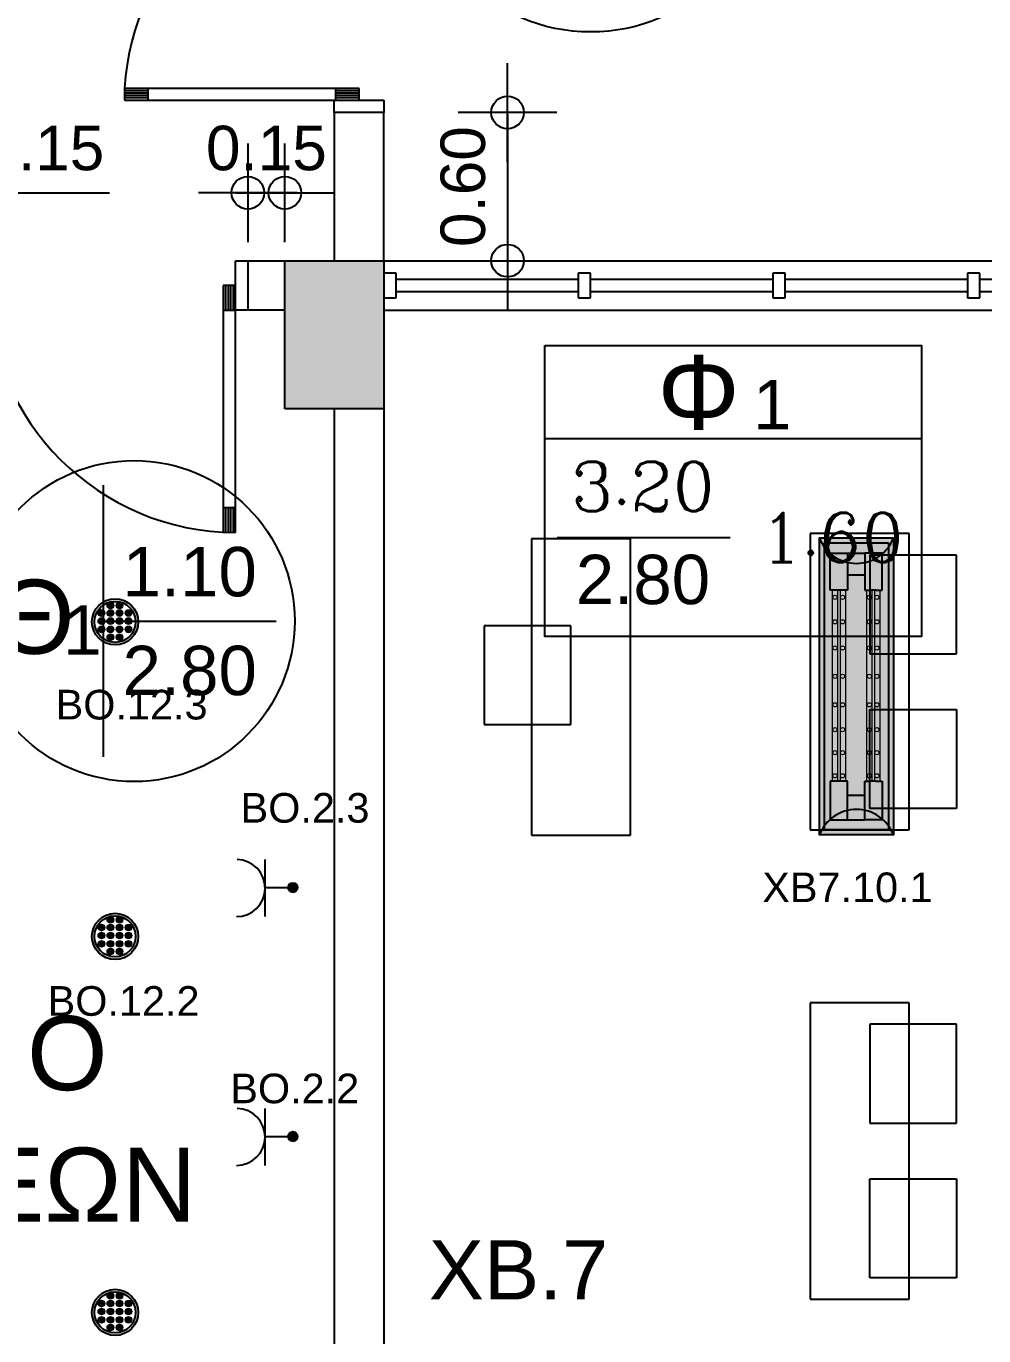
# Model space of a CAD drawing. Header units: metres. Extents: x 0 to 132, y -109 to 310.
# Drawn here: x 39.57 to 43.45, y 177.32 to 182.62 of the extents above; entities that cross this region are included whole.
import ezdxf
from ezdxf.enums import TextEntityAlignment as Align

# ---------------------------------------------------------------- set-up
doc = ezdxf.new("R2010")
doc.units = ezdxf.units.M
doc.header["$LTSCALE"] = 0.036
doc.layers.get('0').update_dxf_attribs({"color": 252})
doc.layers.get('Defpoints').update_dxf_attribs({"color": 252})
for name, color, linetype in [('arxitektonika', 254, 'Continuous'), ('DIMBLK', 252, 'Continuous'), ('electext', 20, 'Continuous'), ('Epipla', 252, 'Continuous'), ('HLEK-SYMBOL', 3, 'Continuous'), ('HLEK_FL001_SYMBOLS', 230, 'Continuous'), ('mihanologika text', 20, 'Continuous'), ('Parathira', 252, 'Continuous')]:
    doc.layers.add(name, color=color, linetype=linetype)
doc.styles.add('COMU-N', font='arial.ttf')
doc.styles.get("Standard").update_dxf_attribs({"font": 'arial.ttf'})
doc.dimstyles.new('CADWDOT', dxfattribs={"dimscale": 0.1, "dimtxt": 1.8, "dimasz": 0.08, "dimexe": 2, "dimexo": 0, "dimgap": 0.09, "dimtad": 0, "dimrnd": 0.001, "dimzin": 0, "dimdsep": 46, "dimtxsty": 'Standard', "dimblk1": 'ARTDIM', "dimblk2": 'ARTDIM', "dimsah": 1, "dimcen": 0.09, "dimdle": 0.05, "dimse1": 1, "dimse2": 1, "dimadec": 0, "dimazin": 0, "dimtfac": 1, "dimtmove": 0, "dimatfit": 3, "dimldrblk": 'ARTDIM', "dimfxl": 2, "dimtvp": 0.9999, "dimtolj": 1, "dimtzin": 0, "dimarcsym": 0})

# ---------------------------------------------------------------- blocks, each defined once
blk = doc.blocks.new('A$C3B123C8E')
at = {"layer": 'Parathira'}
for p, q in [((0, 0), (0, -0.05)), ((0.2, -0.05), (0.2, 0)), ((-0.85, -0.05), (0.1, -0.05)), ((-0.755, -0.0975), (-0.755, -0.05)), ((0, -0.05), (0.2, -0.05)), ((0.005, -0.0975), (0.005, -0.05)), ((0.1, -0.05), (0.1, -0.0975)), ((-0.755, -0.0595), (-0.85, -0.0595)), ((-0.755, -0.069), (-0.8498, -0.069)), ((-0.755, -0.0785), (-0.8496, -0.0785)), ((-0.755, -0.088), (-0.8492, -0.088)), ((0.1, -0.0975), (-0.8488, -0.0975)), ((0.1, -0.0595), (0.005, -0.0595)), ((0.1, -0.069), (0.005, -0.069)), ((0.1, -0.0785), (0.005, -0.0785)), ((0.1, -0.088), (0.005, -0.088)), ((0.1, -1.9025), (-0.8488, -1.9025)), ((-0.755, -1.9025), (-0.755, -1.95)), ((0.005, -1.9025), (0.005, -1.95)), ((0.1, -1.95), (0.1, -1.9025)), ((-0.755, -1.9405), (-0.85, -1.9405)), ((-0.85, -1.95), (0.1, -1.95)), ((-0.755, -1.931), (-0.8498, -1.931)), ((-0.755, -1.9215), (-0.8496, -1.9215)), ((-0.755, -1.912), (-0.8492, -1.912)), ((0, -1.95), (0.2, -1.95)), ((0, -2), (0, -1.95)), ((0.1, -1.912), (0.005, -1.912)), ((0.1, -1.9215), (0.005, -1.9215)), ((0.1, -1.931), (0.005, -1.931)), ((0.1, -1.9405), (0.005, -1.9405)), ((0.2, -1.95), (0.2, -2))]:
    blk.add_line(p, q, dxfattribs=at)
for centre, start, end in [((0.1, -0.05), 180, 270), ((0.1, -1.95), 90, 180)]:
    blk.add_arc(centre, 0.95, start, end, dxfattribs=at)
blk = doc.blocks.new('A$C27677717')
at = {"layer": 'Parathira'}
for p, q in [((-1.05, 0), (-1.1, 0)), ((-1.05, -0.2), (-1.05, 0)), ((-0.05, 0), (0, 0)), ((-0.05, -0.2), (-0.05, 0)), ((-0.1, -0.1), (-0.1, -1.0987)), ((-0.05, -0.1), (-0.1, -0.1)), ((-0.09, -0.1), (-0.09, -0.2)), ((-0.08, -0.1), (-0.08, -0.2)), ((-0.07, -0.1), (-0.07, -0.2)), ((-0.06, -0.1), (-0.06, -0.2)), ((-0.05, -1.1), (-0.05, -0.1)), ((-1.1, -0.2), (-1.05, -0.2)), ((-0.1, -0.2), (-0.05, -0.2)), ((0, -0.2), (-0.05, -0.2)), ((-0.1, -1), (-0.05, -1)), ((-0.09, -1), (-0.09, -1.0992)), ((-0.08, -1), (-0.08, -1.0995)), ((-0.07, -1), (-0.07, -1.0998)), ((-0.06, -1), (-0.06, -1.0999))]:
    blk.add_line(p, q, dxfattribs=at)
blk.add_arc((-0.05, -0.1), 1, 180, 270, dxfattribs=at)
blk = doc.blocks.new('A$C66E17A82')
at = {"layer": 'Parathira'}
for p, q in [((0, 0.05), (0, -0.05)), ((0.05, 0.05), (0, 0.05)), ((0.05, -0.05), (0.05, 0.05)), ((0.05, 0.025), (0.7875, 0.025)), ((0.7875, 0.05), (0.7875, -0.05)), ((0.8375, 0.05), (0.7875, 0.05)), ((0.8375, -0.05), (0.8375, 0.05)), ((0.8375, 0.025), (1.575, 0.025)), ((1.575, 0.05), (1.575, -0.05)), ((1.625, 0.05), (1.575, 0.05)), ((1.625, -0.05), (1.625, 0.05)), ((1.625, 0.025), (2.3625, 0.025)), ((2.3625, 0.05), (2.3625, -0.05)), ((2.4125, 0.05), (2.3625, 0.05)), ((2.4125, -0.05), (2.4125, 0.05)), ((2.4125, 0.025), (3.15, 0.025)), ((3.15, 0.05), (3.15, -0.05)), ((3.2, 0.05), (3.15, 0.05)), ((3.2, -0.05), (3.2, 0.05)), ((0, -0.05), (0.05, -0.05)), ((0.05, -0.025), (0.7875, -0.025)), ((0.7875, -0.05), (0.8375, -0.05)), ((0.8375, -0.025), (1.575, -0.025)), ((1.575, -0.05), (1.625, -0.05)), ((1.625, -0.025), (2.3625, -0.025)), ((2.3625, -0.05), (2.4125, -0.05)), ((2.4125, -0.025), (3.15, -0.025)), ((3.15, -0.05), (3.2, -0.05))]:
    blk.add_line(p, q, dxfattribs=at)
blk = doc.blocks.new('ARTDIM')
at = {"layer": 'DIMBLK'}
for p, q in [((0, -24.9975), (0, 24.9975)), ((-24.9975, 0), (24.9975, 0))]:
    blk.add_line(p, q, dxfattribs=at)
blk.add_circle((0, 0), 8.25, dxfattribs=at)
blk = doc.blocks.new('*D768')
at = {"layer": 'arxitektonika', "color": 0, "lineweight": -2}
for p, q in [((39.2262, 181.9474), (39.3602, 181.9474)), ((39.3682, 181.9474), (39.9085, 181.9474))]:
    blk.add_line(p, q, dxfattribs=at)
at = {"layer": 'Defpoints', "color": 0, "transparency": 16777216}
for p in [(39.3682, 181.9474), (39.2182, 181.6725), (39.3682, 181.6725)]:
    blk.add_point(p, dxfattribs=at)
at = {"layer": 'arxitektonika', "color": 0, "lineweight": -2, "xscale": 0.008, "yscale": 0.008, "zscale": 0.008, "rotation": 180}
blk.add_blockref('ARTDIM', (39.2182, 181.9474), dxfattribs=at)
at = {"layer": 'arxitektonika', "color": 0, "lineweight": -2, "xscale": 0.008, "yscale": 0.008, "zscale": 0.008}
blk.add_blockref('ARTDIM', (39.3682, 181.9474), dxfattribs=at)
at = {"layer": 'arxitektonika', "color": 0, "insert": (39.6423, 182.1274), "char_height": 0.18, "attachment_point": 5}
blk.add_mtext('\\A1;0.15', dxfattribs=at)
blk = doc.blocks.new('*D769')
at = {"layer": 'arxitektonika', "color": 0, "lineweight": -2}
blk.add_line((40.4762, 181.9474), (40.6102, 181.9474), dxfattribs=at)
at = {"layer": 'Defpoints', "color": 0, "transparency": 16777216}
for p in [(40.6182, 181.9474), (40.4682, 181.6597), (40.6182, 181.6597)]:
    blk.add_point(p, dxfattribs=at)
at = {"layer": 'arxitektonika', "color": 0, "lineweight": -2, "xscale": 0.008, "yscale": 0.008, "zscale": 0.008, "rotation": 180}
blk.add_blockref('ARTDIM', (40.4682, 181.9474), dxfattribs=at)
at = {"layer": 'arxitektonika', "color": 0, "lineweight": -2, "xscale": 0.008, "yscale": 0.008, "zscale": 0.008}
blk.add_blockref('ARTDIM', (40.6182, 181.9474), dxfattribs=at)
at = {"layer": 'arxitektonika', "color": 0, "insert": (40.5432, 182.1274), "char_height": 0.18, "attachment_point": 5}
blk.add_mtext('\\A1;0.15', dxfattribs=at)
blk = doc.blocks.new('*D776')
at = {"layer": 'arxitektonika', "color": 0, "lineweight": -2}
blk.add_line((41.5194, 182.2645), (41.5194, 181.6805), dxfattribs=at)
at = {"layer": 'Defpoints', "color": 0, "transparency": 16777216}
for p in [(41.0182, 182.2725), (41.0182, 181.6725), (41.5194, 181.6725)]:
    blk.add_point(p, dxfattribs=at)
at = {"layer": 'arxitektonika', "color": 0, "lineweight": -2, "xscale": 0.008, "yscale": 0.008, "zscale": 0.008}
for p, rotation in [((41.5194, 182.2725), 90), ((41.5194, 181.6725), 270)]:
    blk.add_blockref('ARTDIM', p, dxfattribs=dict(at, rotation=rotation))
at = {"layer": 'arxitektonika', "color": 0, "insert": (41.3394, 181.9725), "char_height": 0.18, "attachment_point": 5, "rotation": 90}
blk.add_mtext('\\A1;0.60', dxfattribs=at)
blk = doc.blocks.new('A$C5883325D')
at = {"layer": 'Epipla'}
for p, q in [((1.9027, -1.3048), (1.9027, -2.5048)), ((2.3027, -1.3048), (1.9027, -1.3048)), ((2.3027, -2.5048), (2.3027, -1.3048)), ((2.9027, -1.3048), (2.9027, -2.5048)), ((3.3027, -1.3048), (2.9027, -1.3048)), ((3.3027, -2.5048), (3.3027, -1.3048)), ((3.9027, -1.3048), (3.9027, -2.5048)), ((4.3027, -1.3048), (3.9027, -1.3048)), ((4.3027, -2.5048), (4.3027, -1.3048)), ((4.9027, -1.3048), (4.9027, -2.5048)), ((5.3027, -1.3048), (4.9027, -1.3048)), ((5.3027, -2.5048), (5.3027, -1.3048)), ((6.3027, -1.3048), (5.9027, -1.3048)), ((5.9027, -1.3048), (5.9027, -2.5048)), ((6.3027, -2.5048), (6.3027, -1.3048)), ((1.1745, -1.3258), (0.7745, -1.3258)), ((0.7745, -1.3258), (0.7745, -2.5258)), ((1.1745, -2.5258), (1.1745, -1.3258)), ((2.144, -1.3918), (2.144, -1.7918)), ((2.494, -1.3918), (2.144, -1.3918)), ((2.494, -1.7918), (2.494, -1.3918)), ((3.144, -1.3918), (3.144, -1.7918)), ((3.494, -1.3918), (3.144, -1.3918)), ((3.494, -1.7918), (3.494, -1.3918)), ((4.144, -1.3918), (4.144, -1.7918)), ((4.494, -1.3918), (4.144, -1.3918)), ((4.494, -1.7918), (4.494, -1.3918)), ((5.144, -1.3918), (5.144, -1.7918)), ((5.494, -1.3918), (5.144, -1.3918)), ((5.494, -1.7918), (5.494, -1.3918)), ((6.494, -1.3918), (6.144, -1.3918)), ((6.144, -1.3918), (6.144, -1.7918)), ((6.494, -1.7918), (6.494, -1.3918)), ((0.9333, -1.6784), (0.5833, -1.6784)), ((0.5833, -1.6784), (0.5833, -2.0784)), ((0.9333, -2.0784), (0.9333, -1.6784)), ((2.144, -1.7918), (2.494, -1.7918)), ((3.144, -1.7918), (3.494, -1.7918)), ((4.144, -1.7918), (4.494, -1.7918)), ((5.144, -1.7918), (5.494, -1.7918)), ((6.144, -1.7918), (6.494, -1.7918)), ((2.144, -2.0179), (2.494, -2.0179)), ((2.144, -2.4179), (2.144, -2.0179)), ((2.494, -2.0179), (2.494, -2.4179)), ((3.144, -2.0179), (3.494, -2.0179)), ((3.144, -2.4179), (3.144, -2.0179)), ((3.494, -2.0179), (3.494, -2.4179)), ((4.144, -2.0179), (4.494, -2.0179)), ((4.144, -2.4179), (4.144, -2.0179)), ((4.494, -2.0179), (4.494, -2.4179)), ((5.144, -2.0179), (5.494, -2.0179)), ((5.144, -2.4179), (5.144, -2.0179)), ((5.494, -2.0179), (5.494, -2.4179)), ((6.144, -2.4179), (6.144, -2.0179)), ((6.144, -2.0179), (6.494, -2.0179)), ((6.494, -2.0179), (6.494, -2.4179)), ((0.5833, -2.0784), (0.9333, -2.0784)), ((2.494, -2.4179), (2.144, -2.4179)), ((3.494, -2.4179), (3.144, -2.4179)), ((4.494, -2.4179), (4.144, -2.4179)), ((5.494, -2.4179), (5.144, -2.4179)), ((6.494, -2.4179), (6.144, -2.4179)), ((0.7745, -2.5258), (1.1745, -2.5258)), ((1.9027, -2.5048), (2.3027, -2.5048)), ((2.9027, -2.5048), (3.3027, -2.5048)), ((3.9027, -2.5048), (4.3027, -2.5048)), ((4.9027, -2.5048), (5.3027, -2.5048)), ((5.9027, -2.5048), (6.3027, -2.5048)), ((2.3027, -3.2048), (1.9027, -3.2048)), ((1.9027, -3.2048), (1.9027, -4.4048)), ((2.3027, -4.4048), (2.3027, -3.2048)), ((3.3027, -3.2048), (2.9027, -3.2048)), ((2.9027, -3.2048), (2.9027, -4.4048)), ((3.3027, -4.4048), (3.3027, -3.2048)), ((4.3027, -3.2048), (3.9027, -3.2048)), ((3.9027, -3.2048), (3.9027, -4.4048)), ((4.3027, -4.4048), (4.3027, -3.2048)), ((5.3027, -3.2048), (4.9027, -3.2048)), ((4.9027, -3.2048), (4.9027, -4.4048)), ((5.3027, -4.4048), (5.3027, -3.2048)), ((5.9027, -3.2048), (5.9027, -4.4048)), ((6.3027, -3.2048), (5.9027, -3.2048)), ((6.3027, -4.4048), (6.3027, -3.2048)), ((2.494, -3.2918), (2.144, -3.2918)), ((2.144, -3.2918), (2.144, -3.6918)), ((2.494, -3.6918), (2.494, -3.2918)), ((3.494, -3.2918), (3.144, -3.2918)), ((3.144, -3.2918), (3.144, -3.6918)), ((3.494, -3.6918), (3.494, -3.2918)), ((4.494, -3.2918), (4.144, -3.2918)), ((4.144, -3.2918), (4.144, -3.6918)), ((4.494, -3.6918), (4.494, -3.2918)), ((5.494, -3.2918), (5.144, -3.2918)), ((5.144, -3.2918), (5.144, -3.6918)), ((5.494, -3.6918), (5.494, -3.2918)), ((6.144, -3.2918), (6.144, -3.6918)), ((6.494, -3.2918), (6.144, -3.2918)), ((6.494, -3.6918), (6.494, -3.2918)), ((2.144, -3.6918), (2.494, -3.6918)), ((3.144, -3.6918), (3.494, -3.6918)), ((4.144, -3.6918), (4.494, -3.6918)), ((5.144, -3.6918), (5.494, -3.6918)), ((6.144, -3.6918), (6.494, -3.6918)), ((2.144, -4.3179), (2.144, -3.9179)), ((2.144, -3.9179), (2.494, -3.9179)), ((2.494, -3.9179), (2.494, -4.3179)), ((3.144, -4.3179), (3.144, -3.9179)), ((3.144, -3.9179), (3.494, -3.9179)), ((3.494, -3.9179), (3.494, -4.3179)), ((4.144, -4.3179), (4.144, -3.9179)), ((4.144, -3.9179), (4.494, -3.9179)), ((4.494, -3.9179), (4.494, -4.3179)), ((5.144, -4.3179), (5.144, -3.9179)), ((5.144, -3.9179), (5.494, -3.9179)), ((5.494, -3.9179), (5.494, -4.3179)), ((6.144, -3.9179), (6.494, -3.9179)), ((6.144, -4.3179), (6.144, -3.9179)), ((6.494, -3.9179), (6.494, -4.3179)), ((2.494, -4.3179), (2.144, -4.3179)), ((3.494, -4.3179), (3.144, -4.3179)), ((4.494, -4.3179), (4.144, -4.3179)), ((5.494, -4.3179), (5.144, -4.3179)), ((6.494, -4.3179), (6.144, -4.3179)), ((1.9027, -4.4048), (2.3027, -4.4048)), ((2.9027, -4.4048), (3.3027, -4.4048)), ((3.9027, -4.4048), (4.3027, -4.4048)), ((4.9027, -4.4048), (5.3027, -4.4048)), ((5.9027, -4.4048), (6.3027, -4.4048)), ((2.3027, -5.1048), (1.9027, -5.1048)), ((1.9027, -5.1048), (1.9027, -6.3048)), ((2.3027, -6.3048), (2.3027, -5.1048)), ((3.3027, -5.1048), (2.9027, -5.1048)), ((2.9027, -5.1048), (2.9027, -6.3048)), ((3.3027, -6.3048), (3.3027, -5.1048)), ((4.3027, -5.1048), (3.9027, -5.1048)), ((3.9027, -5.1048), (3.9027, -6.3048)), ((4.3027, -6.3048), (4.3027, -5.1048)), ((5.3027, -5.1048), (4.9027, -5.1048)), ((4.9027, -5.1048), (4.9027, -6.3048)), ((5.3027, -6.3048), (5.3027, -5.1048)), ((5.9027, -5.1048), (5.9027, -6.3048)), ((6.3027, -5.1048), (5.9027, -5.1048)), ((6.3027, -6.3048), (6.3027, -5.1048)), ((2.494, -5.1918), (2.144, -5.1918)), ((2.144, -5.1918), (2.144, -5.5918)), ((2.494, -5.5918), (2.494, -5.1918)), ((3.494, -5.1918), (3.144, -5.1918)), ((3.144, -5.1918), (3.144, -5.5918)), ((3.494, -5.5918), (3.494, -5.1918)), ((4.494, -5.1918), (4.144, -5.1918)), ((4.144, -5.1918), (4.144, -5.5918)), ((4.494, -5.5918), (4.494, -5.1918)), ((5.494, -5.1918), (5.144, -5.1918)), ((5.144, -5.1918), (5.144, -5.5918)), ((5.494, -5.5918), (5.494, -5.1918)), ((6.144, -5.1918), (6.144, -5.5918)), ((6.494, -5.1918), (6.144, -5.1918)), ((6.494, -5.5918), (6.494, -5.1918)), ((2.144, -5.5918), (2.494, -5.5918)), ((3.144, -5.5918), (3.494, -5.5918)), ((4.144, -5.5918), (4.494, -5.5918)), ((5.144, -5.5918), (5.494, -5.5918)), ((6.144, -5.5918), (6.494, -5.5918)), ((2.144, -6.2179), (2.144, -5.8179)), ((2.144, -5.8179), (2.494, -5.8179)), ((2.494, -5.8179), (2.494, -6.2179)), ((3.144, -6.2179), (3.144, -5.8179)), ((3.144, -5.8179), (3.494, -5.8179)), ((3.494, -5.8179), (3.494, -6.2179)), ((4.144, -6.2179), (4.144, -5.8179)), ((4.144, -5.8179), (4.494, -5.8179)), ((4.494, -5.8179), (4.494, -6.2179)), ((5.144, -6.2179), (5.144, -5.8179)), ((5.144, -5.8179), (5.494, -5.8179)), ((5.494, -5.8179), (5.494, -6.2179)), ((6.144, -5.8179), (6.494, -5.8179)), ((6.144, -6.2179), (6.144, -5.8179)), ((6.494, -5.8179), (6.494, -6.2179)), ((2.494, -6.2179), (2.144, -6.2179)), ((3.494, -6.2179), (3.144, -6.2179)), ((4.494, -6.2179), (4.144, -6.2179)), ((5.494, -6.2179), (5.144, -6.2179)), ((6.494, -6.2179), (6.144, -6.2179)), ((1.9027, -6.3048), (2.3027, -6.3048)), ((2.9027, -6.3048), (3.3027, -6.3048)), ((3.9027, -6.3048), (4.3027, -6.3048)), ((4.9027, -6.3048), (5.3027, -6.3048)), ((5.9027, -6.3048), (6.3027, -6.3048))]:
    blk.add_line(p, q, dxfattribs=at)
blk = doc.blocks.new('gJ6_a14')
at = {"linetype": 'Continuous'}
for p, q in [((-0.1176, 0.1119), (0.113, 0.1119)), ((0, 0.1119), (0, 0))]:
    blk.add_line(p, q, dxfattribs=at)
blk.add_arc((-0.0023, 0.2279), 0.1153, 180, 358.9566, dxfattribs=at)
blk = doc.blocks.new('*X789')
at = {"color": 0}
for p, q in [((15.598, 2.587), (15.737, 2.727)), ((15.598, 2.622), (15.702, 2.727)), ((15.605, 2.559), (15.765, 2.719)), ((15.676, 2.718), (15.678, 2.721)), ((15.707, 2.714), (15.715, 2.722)), ((15.72, 2.727), (15.721, 2.728)), ((15.738, 2.709), (15.746, 2.718)), ((15.751, 2.722), (15.752, 2.724)), ((15.601, 2.607), (15.609, 2.616)), ((15.604, 2.646), (15.605, 2.647)), ((15.605, 2.577), (15.614, 2.585)), ((15.609, 2.652), (15.618, 2.66)), ((15.611, 2.547), (15.618, 2.554)), ((15.614, 2.621), (15.623, 2.63)), ((15.617, 2.536), (15.789, 2.707)), ((15.618, 2.59), (15.627, 2.599)), ((15.623, 2.665), (15.631, 2.674)), ((15.623, 2.559), (15.631, 2.568)), ((15.627, 2.634), (15.636, 2.643)), ((15.627, 2.528), (15.636, 2.537)), ((15.631, 2.603), (15.64, 2.612)), ((15.633, 2.516), (15.808, 2.691)), ((15.636, 2.678), (15.645, 2.687)), ((15.636, 2.572), (15.645, 2.581)), ((15.64, 2.647), (15.649, 2.656)), ((15.64, 2.541), (15.649, 2.55)), ((15.645, 2.616), (15.654, 2.625)), ((15.645, 2.51), (15.654, 2.519)), ((15.649, 2.691), (15.658, 2.7)), ((15.649, 2.585), (15.658, 2.594)), ((15.653, 2.501), (15.824, 2.672)), ((15.654, 2.66), (15.662, 2.669)), ((15.654, 2.554), (15.662, 2.563)), ((15.658, 2.63), (15.667, 2.638)), ((15.658, 2.523), (15.667, 2.532)), ((15.662, 2.705), (15.671, 2.714)), ((15.662, 2.599), (15.671, 2.607)), ((15.664, 2.494), (15.671, 2.501)), ((15.667, 2.674), (15.676, 2.683)), ((15.667, 2.568), (15.676, 2.577)), ((15.671, 2.643), (15.68, 2.652)), ((15.671, 2.537), (15.68, 2.546)), ((15.676, 2.489), (15.836, 2.648)), ((15.676, 2.612), (15.685, 2.621)), ((15.676, 2.506), (15.685, 2.515)), ((15.68, 2.687), (15.689, 2.696)), ((15.68, 2.581), (15.689, 2.59)), ((15.685, 2.656), (15.693, 2.665)), ((15.685, 2.55), (15.693, 2.559)), ((15.689, 2.625), (15.698, 2.634)), ((15.689, 2.519), (15.698, 2.528)), ((15.693, 2.7), (15.702, 2.709)), ((15.693, 2.594), (15.702, 2.603)), ((15.693, 2.488), (15.702, 2.497)), ((15.698, 2.669), (15.707, 2.678)), ((15.698, 2.563), (15.707, 2.572)), ((15.702, 2.638), (15.711, 2.647)), ((15.702, 2.532), (15.711, 2.541)), ((15.705, 2.482), (15.843, 2.62)), ((15.707, 2.607), (15.715, 2.616)), ((15.707, 2.501), (15.715, 2.51)), ((15.711, 2.683), (15.72, 2.691)), ((15.711, 2.577), (15.72, 2.585)), ((15.715, 2.652), (15.724, 2.66)), ((15.715, 2.546), (15.724, 2.554)), ((15.72, 2.621), (15.729, 2.63)), ((15.72, 2.515), (15.729, 2.523)), ((15.724, 2.696), (15.733, 2.705)), ((15.724, 2.59), (15.733, 2.599)), ((15.724, 2.484), (15.733, 2.493)), ((15.729, 2.665), (15.738, 2.674)), ((15.729, 2.559), (15.738, 2.568)), ((15.733, 2.634), (15.742, 2.643)), ((15.733, 2.528), (15.742, 2.537)), ((15.738, 2.603), (15.746, 2.612)), ((15.738, 2.497), (15.746, 2.506)), ((15.741, 2.482), (15.842, 2.584)), ((15.742, 2.678), (15.751, 2.687)), ((15.742, 2.572), (15.751, 2.581)), ((15.746, 2.647), (15.755, 2.656)), ((15.746, 2.541), (15.755, 2.55)), ((15.751, 2.616), (15.76, 2.625)), ((15.751, 2.51), (15.76, 2.519)), ((15.755, 2.691), (15.764, 2.7)), ((15.755, 2.585), (15.764, 2.594)), ((15.76, 2.66), (15.768, 2.669)), ((15.76, 2.554), (15.768, 2.563)), ((15.764, 2.63), (15.773, 2.638)), ((15.764, 2.523), (15.773, 2.532)), ((15.768, 2.705), (15.777, 2.714)), ((15.768, 2.599), (15.777, 2.607)), ((15.768, 2.493), (15.777, 2.501)), ((15.773, 2.674), (15.782, 2.683)), ((15.773, 2.568), (15.782, 2.577)), ((15.777, 2.643), (15.786, 2.652)), ((15.777, 2.537), (15.786, 2.546)), ((15.782, 2.612), (15.791, 2.621)), ((15.782, 2.506), (15.791, 2.515)), ((15.786, 2.687), (15.795, 2.696)), ((15.786, 2.581), (15.795, 2.59)), ((15.791, 2.656), (15.799, 2.665)), ((15.791, 2.55), (15.799, 2.559)), ((15.795, 2.625), (15.804, 2.634)), ((15.795, 2.519), (15.804, 2.528)), ((15.799, 2.594), (15.808, 2.603)), ((15.804, 2.669), (15.813, 2.678)), ((15.804, 2.563), (15.813, 2.572)), ((15.808, 2.638), (15.817, 2.647)), ((15.808, 2.532), (15.817, 2.541)), ((15.813, 2.607), (15.822, 2.616)), ((15.817, 2.577), (15.826, 2.585)), ((15.822, 2.652), (15.83, 2.66)), ((15.822, 2.546), (15.83, 2.554)), ((15.826, 2.621), (15.835, 2.63)), ((15.83, 2.59), (15.839, 2.599)), ((15.835, 2.559), (15.835, 2.56)), ((15.839, 2.634), (15.84, 2.635)), ((15.844, 2.603), (15.844, 2.603))]:
    blk.add_line(p, q, dxfattribs=at)
blk = doc.blocks.new('GJ6_A78')
at = {"layer": 'HLEK-SYMBOL', "color": 0, "linetype": 'Continuous'}
blk.add_circle((0, 0), 0.0989, dxfattribs=at)
at = {"layer": 'HLEK-SYMBOL', "color": 0, "xscale": 0.8, "yscale": 0.8, "zscale": 0.8}
blk.add_blockref('*X789', (-12.576, -2.084), dxfattribs=at)
blk = doc.blocks.new('priza')
at = {"layer": 'HLEK_FL001_SYMBOLS', "xscale": 0.1951472641207488, "yscale": 0.1951472641207488, "zscale": 0.1951472641207488}
blk.add_blockref('GJ6_A78', (87.4, -100.4953), dxfattribs=at)
at = {"layer": 'HLEK_FL001_SYMBOLS', "rotation": 180}
blk.add_blockref('gJ6_a14', (87.4, -100.4952), dxfattribs=at)
blk = doc.blocks.new('led 2x32W 1200x300mm aplo')
at = {"layer": 'HLEK_FL001_SYMBOLS', "linetype": 'Continuous', "lineweight": 0}
h = blk.add_hatch(color=256, dxfattribs=at)
h.dxf.hatch_style = 1
h.paths.add_polyline_path([(45.0962, 61.906), (45.0962, 61.606), (46.2983, 61.606), (46.2983, 61.906)])
h.paths.add_polyline_path([(46.2783, 61.886), (46.2783, 61.626), (45.1162, 61.626), (45.1162, 61.886)], flags=16)
h = blk.add_hatch(color=21, dxfattribs=at)
h.dxf.hatch_style = 1
h.paths.add_polyline_path([(45.1162, 61.626), (46.2783, 61.626), (46.2783, 61.886), (45.1162, 61.886)])
at = {"layer": 'HLEK_FL001_SYMBOLS'}
for p, q in [((45.3071, 61.8596), (45.1571, 61.8596)), ((45.1571, 61.8596), (45.1571, 61.7896)), ((45.3071, 61.8346), (45.3071, 61.8596)), ((45.3071, 61.8346), (45.3071, 61.8146)), ((46.0811, 61.8596), (46.2374, 61.8596)), ((46.0811, 61.8346), (46.0811, 61.8596)), ((46.0811, 61.8346), (46.0811, 61.8146)), ((46.2374, 61.8596), (46.2374, 61.7896)), ((45.1571, 61.7896), (45.3071, 61.7896)), ((45.1571, 61.7196), (45.1571, 61.7896)), ((45.2471, 61.7896), (45.2471, 61.7196)), ((45.3071, 61.7896), (45.3071, 61.8146)), ((46.0811, 61.7896), (46.0811, 61.8146)), ((46.2374, 61.7896), (46.0811, 61.7896)), ((46.1387, 61.7896), (46.1387, 61.7196)), ((46.2374, 61.7196), (46.2374, 61.7896)), ((45.1571, 61.6496), (45.1571, 61.7196)), ((45.1571, 61.7196), (45.3071, 61.7196)), ((45.3071, 61.7196), (45.3071, 61.6946)), ((45.3071, 61.6946), (45.3071, 61.6746)), ((45.3071, 61.6746), (45.3071, 61.6496)), ((46.0811, 61.7196), (46.0811, 61.6946)), ((46.2374, 61.7196), (46.0811, 61.7196)), ((46.0811, 61.6946), (46.0811, 61.6746)), ((46.0811, 61.6746), (46.0811, 61.6496)), ((46.2374, 61.6496), (46.2374, 61.7196)), ((45.3071, 61.6496), (45.1571, 61.6496)), ((46.0811, 61.6496), (46.2374, 61.6496))]:
    blk.add_line(p, q, dxfattribs=at)
at = {"layer": 'HLEK_FL001_SYMBOLS', "linetype": 'Continuous', "lineweight": 0}
for p, q in [((45.307, 61.85), (46.0811, 61.85)), ((45.307, 61.8291), (46.0811, 61.8291)), ((45.307, 61.8176), (46.0811, 61.8176)), ((45.307, 61.7966), (46.0811, 61.7966)), ((45.307, 61.7115), (46.0811, 61.7115)), ((45.307, 61.6905), (46.0811, 61.6905)), ((45.307, 61.6791), (46.0811, 61.6791)), ((45.307, 61.6581), (46.0811, 61.6581))]:
    blk.add_line(p, q, dxfattribs=at)
at = {"layer": 'HLEK_FL001_SYMBOLS'}
for points in [[(45.0962, 61.906), (46.2983, 61.906), (46.2983, 61.606), (45.0962, 61.606)], [(45.1162, 61.886), (46.2783, 61.886), (46.2783, 61.626), (45.1162, 61.626)]]:
    blk.add_lwpolyline(points, close=True, dxfattribs=at)
at = {"layer": 'HLEK_FL001_SYMBOLS', "linetype": 'Continuous', "lineweight": 0}
for centre in [(45.3367, 61.8385), (45.4356, 61.8385), (45.5416, 61.8385), (45.6566, 61.8385), (45.7717, 61.8385), (45.8726, 61.8385), (45.9654, 61.8385), (46.0592, 61.8385), (45.3367, 61.8084), (45.4356, 61.8084), (45.5416, 61.8084), (45.6566, 61.8084), (45.7717, 61.8084), (45.8726, 61.8084), (45.9654, 61.8084), (46.0592, 61.8084), (45.3367, 61.6996), (45.3367, 61.6689), (45.4356, 61.6996), (45.4356, 61.6689), (45.5416, 61.6996), (45.5416, 61.6689), (45.6566, 61.6996), (45.6566, 61.6689), (45.7717, 61.6996), (45.7717, 61.6689), (45.8726, 61.6996), (45.8726, 61.6689), (45.9654, 61.6996), (45.9654, 61.6689), (46.0592, 61.6996), (46.0592, 61.6689)]:
    blk.add_circle(centre, 0.00855, dxfattribs=at)
at = {"layer": 'HLEK_FL001_SYMBOLS'}
for centre, start, end in [((45.0387, 61.756), 290.9764, 69.0236), ((46.3558, 61.756), 110.9764, 249.0236)]:
    blk.add_arc(centre, 0.1606, start, end, dxfattribs=at)
blk = doc.blocks.new('led downlight 26W xoneyto 18cm')
at = {"layer": 'HLEK_FL001_SYMBOLS'}
h = blk.add_hatch(color=256, dxfattribs=at)
h.paths.add_polyline_path([(45.0105, 62.6523, 1), (45.1976, 62.6523, 1)])
h.paths.add_polyline_path([(45.1872, 62.6523, 1), (45.0209, 62.6523, 1)], flags=16)
at = {"layer": 'HLEK_FL001_SYMBOLS', "linetype": 'Continuous', "lineweight": 0}
h = blk.add_hatch(color=11, dxfattribs=at)
h.dxf.hatch_style = 1
h.paths.add_polyline_path([(45.0985, 62.7188, 1), (45.0716, 62.7188, 1)])
h = blk.add_hatch(color=11, dxfattribs=at)
h.dxf.hatch_style = 1
h.paths.add_polyline_path([(45.1355, 62.7188, 1), (45.1087, 62.7188, 1)])
h = blk.add_hatch(color=11, dxfattribs=at)
h.dxf.hatch_style = 1
h.paths.add_polyline_path([(45.062, 62.688, 1), (45.0351, 62.688, 1)])
h = blk.add_hatch(color=11, dxfattribs=at)
h.dxf.hatch_style = 1
h.paths.add_polyline_path([(45.0985, 62.688, 1), (45.0716, 62.688, 1)])
h = blk.add_hatch(color=11, dxfattribs=at)
h.dxf.hatch_style = 1
h.paths.add_polyline_path([(45.1355, 62.688, 1), (45.1087, 62.688, 1)])
h = blk.add_hatch(color=11, dxfattribs=at)
h.dxf.hatch_style = 1
h.paths.add_polyline_path([(45.172, 62.688, 1), (45.1452, 62.688, 1)])
h = blk.add_hatch(color=11, dxfattribs=at)
h.dxf.hatch_style = 1
h.paths.add_polyline_path([(45.062, 62.6556, 1), (45.0351, 62.6556, 1)])
h = blk.add_hatch(color=11, dxfattribs=at)
h.dxf.hatch_style = 1
h.paths.add_polyline_path([(45.062, 62.6219, 1), (45.0351, 62.6219, 1)])
h = blk.add_hatch(color=11, dxfattribs=at)
h.dxf.hatch_style = 1
h.paths.add_polyline_path([(45.0985, 62.6556, 1), (45.0716, 62.6556, 1)])
h = blk.add_hatch(color=11, dxfattribs=at)
h.dxf.hatch_style = 1
h.paths.add_polyline_path([(45.0985, 62.6219, 1), (45.0716, 62.6219, 1)])
h = blk.add_hatch(color=11, dxfattribs=at)
h.dxf.hatch_style = 1
h.paths.add_polyline_path([(45.1355, 62.6556, 1), (45.1087, 62.6556, 1)])
h = blk.add_hatch(color=11, dxfattribs=at)
h.dxf.hatch_style = 1
h.paths.add_polyline_path([(45.1355, 62.6219, 1), (45.1087, 62.6219, 1)])
h = blk.add_hatch(color=11, dxfattribs=at)
h.dxf.hatch_style = 1
h.paths.add_polyline_path([(45.172, 62.6556, 1), (45.1452, 62.6556, 1)])
h = blk.add_hatch(color=11, dxfattribs=at)
h.dxf.hatch_style = 1
h.paths.add_polyline_path([(45.172, 62.6219, 1), (45.1452, 62.6219, 1)])
h = blk.add_hatch(color=11, dxfattribs=at)
h.dxf.hatch_style = 1
h.paths.add_polyline_path([(45.0985, 62.5906, 1), (45.0716, 62.5906, 1)])
h = blk.add_hatch(color=11, dxfattribs=at)
h.dxf.hatch_style = 1
h.paths.add_polyline_path([(45.1355, 62.5906, 1), (45.1087, 62.5906, 1)])
at = {"layer": 'HLEK_FL001_SYMBOLS'}
for radius in [0.0936, 0.0831]:
    blk.add_circle((45.1041, 62.6523), radius, dxfattribs=at)
at = {"layer": 'HLEK_FL001_SYMBOLS', "linetype": 'Continuous', "lineweight": 0}
for centre in [(45.0851, 62.7188), (45.1221, 62.7188), (45.0486, 62.688), (45.0851, 62.688), (45.1221, 62.688), (45.1586, 62.688), (45.0486, 62.6556), (45.0486, 62.6219), (45.0851, 62.6556), (45.0851, 62.6219), (45.1221, 62.6556), (45.1221, 62.6219), (45.1586, 62.6556), (45.1586, 62.6219), (45.0851, 62.5906), (45.1221, 62.5906)]:
    blk.add_circle(centre, 0.0134, dxfattribs=at)

msp = doc.modelspace()

# ---------------------------------------------------------------- hatches: boundary and pattern name
at = {"layer": 'arxitektonika'}
msp.add_hatch(color=256, dxfattribs=at).paths.add_polyline_path([(40.6182, 181.0725), (41.0182, 181.0725), (41.0182, 181.6725), (40.6182, 181.6725)])

# ---------------------------------------------------------------- linework, layer by layer
for p, q in [((41.0182, 182.2725), (40.8182, 182.2725)), ((40.8182, 182.2725), (40.8182, 181.6725)), ((41.0182, 181.6725), (41.0182, 182.2725)), ((40.4682, 181.6725), (40.4682, 181.4725)), ((40.4682, 181.6725), (40.6182, 181.6725)), ((40.6182, 181.0725), (40.6182, 181.6725)), ((40.6182, 181.6725), (41.0182, 181.6725)), ((41.0182, 181.6725), (41.0182, 181.0725)), ((41.0182, 181.6725), (44.2182, 181.6725)), ((40.6182, 181.4725), (40.4682, 181.4725)), ((41.0182, 181.4725), (44.2182, 181.4725)), ((41.0182, 181.0725), (40.6182, 181.0725)), ((40.8182, 181.0725), (40.8182, 174.6725)), ((41.0182, 181.0725), (41.0182, 174.6725)), ((43.1951, 180.9513), (41.6701, 180.9513)), ((39.8828, 180.7634), (39.8828, 179.6634)), ((41.7201, 180.5513), (42.4201, 180.5513)), ((39.8828, 180.2134), (40.5828, 180.2134))]:
    msp.add_line(p, q, dxfattribs=at)
msp.add_lwpolyline([(41.6701, 181.329), (43.1951, 181.329), (43.1951, 180.1513), (41.6701, 180.1513), (41.6701, 181.329)], dxfattribs=at)
for centre, radius in [((41.8564, 183.3188), 0.7203), ((40.0078, 180.2134), 0.65)]:
    msp.add_circle(centre, radius, dxfattribs=at)

# ---------------------------------------------------------------- block references
for name, p in [('A$C3B123C8E', (40.8182, 184.2725)), ('A$C27677717', (40.4682, 181.6725)), ('A$C66E17A82', (41.0182, 181.5725)), ('A$C5883325D', (40.8421, 181.8725))]:
    msp.add_blockref(name, p, dxfattribs=at)
at = {"layer": 'HLEK_FL001_SYMBOLS', "linetype": 'Continuous', "lineweight": 0, "rotation": 270.0000000000006}
msp.add_blockref('led 2x32W 1200x300mm aplo', (-18.8242, 225.646), dxfattribs=at)
at = {"layer": 'HLEK_FL001_SYMBOLS', "linetype": 'Continuous', "lineweight": 0}
for p in [(-5.1734, 117.5578), (-5.1734, 116.2844), (-5.1734, 114.7621)]:
    msp.add_blockref('led downlight 26W xoneyto 18cm', p, dxfattribs=at)
at = {"layer": 'HLEK_FL001_SYMBOLS', "rotation": 270}
for p in [(141.1457, 266.5344), (141.1457, 265.5267)]:
    msp.add_blockref('priza', p, dxfattribs=at)

# ---------------------------------------------------------------- texts
at = {"layer": 'arxitektonika', "style": 'COMU-N'}
for s, height, p in [('Φ', 0.3, (42.1255, 180.9894)), ('1', 0.2, (42.5128, 180.9899)), ('Θ', 0.3, (39.4411, 180.0808)), ('1', 0.2, (39.7207, 180.0775)), ('ΓΡΑΦΕΙΟ', 0.3, (38.0543, 178.314)), ('ΣΥΛ. ΓΟΝΕΩΝ', 0.3, (37.4545, 177.7813))]:
    msp.add_text(s, height=height, dxfattribs=at).set_placement(p)
at = {"layer": 'arxitektonika', "linetype": 'ByBlock', "char_height": 0.2, "attachment_point": 5, "style": 'COMU-N'}
for s, insert in [('{\\Fcomplex.shx;3.20}', (42.0675, 180.7586)), ('{\\Fcomplex.shx;1.60}', (42.8325, 180.5513)), ('2.80', (42.0675, 180.3804))]:
    msp.add_mtext(s, dxfattribs=dict(at, insert=insert))
at = {"layer": 'arxitektonika', "linetype": 'ByBlock', "style": 'COMU-N'}
for tag, text, p in [('1.10', '0.90', (40.2328, 180.3134)), ('2.80', '2.20', (40.2328, 179.9134))]:
    msp.add_attdef(tag, text=text, height=0.2, dxfattribs=at).set_placement(p, align=Align.CENTER)
at = {"layer": 'electext'}
msp.add_text('XB.7', height=0.24, dxfattribs=at).set_placement((41.2004, 177.4665))
at = {"layer": 'electext', "char_height": 0.12, "attachment_point": 1}
for s, width, insert in [('BO.12.3', 0.309008, (39.6901, 179.9349)), ('XB7.10.1', 0.451699, (42.5505, 179.1953)), ('BO.12.2', 0.463511, (39.6576, 178.7352))]:
    msp.add_mtext_dynamic_manual_height_columns(s, width=width, gutter_width=0.6, heights=[0], dxfattribs=dict(at, insert=insert))
at = {"layer": 'mihanologika text', "char_height": 0.12, "attachment_point": 1}
for s, width, insert in [('BO.2.3', 0.260403, (40.4387, 179.517)), ('BO.2.2', 0.292955, (40.3971, 178.381))]:
    msp.add_mtext_dynamic_manual_height_columns(s, width=width, gutter_width=0.6, heights=[0], dxfattribs=dict(at, insert=insert))

# ---------------------------------------------------------------- dimensions: what is measured, and where the dimension line sits
at = {"layer": 'arxitektonika'}
dim = msp.add_linear_dim(base=(41.5194, 181.6725), p1=(41.0182, 182.2725), p2=(41.0182, 181.6725), angle=90, dimstyle='CADWDOT', dxfattribs=at)
dim.commit()
dim.dimension.update_dxf_attribs({"geometry": '*D776', "text_midpoint": (41.3394, 181.9725)})
dim = msp.add_linear_dim(base=(39.3682, 181.9474), p1=(39.2182, 181.6725), p2=(39.3682, 181.6725), dimstyle='CADWDOT', dxfattribs=at)
dim.commit()
dim.dimension.update_dxf_attribs({"geometry": '*D768', "text_midpoint": (39.6423, 182.1274)})
dim = msp.add_linear_dim(base=(40.6182, 181.9474), p1=(40.4682, 181.6597), p2=(40.6182, 181.6597), dimstyle='CADWDOT', dxfattribs=at)
dim.commit()
dim.dimension.update_dxf_attribs({"geometry": '*D769', "text_midpoint": (40.5432, 181.9474), "dimtype": 160})

doc.saveas('drawing.dxf')
